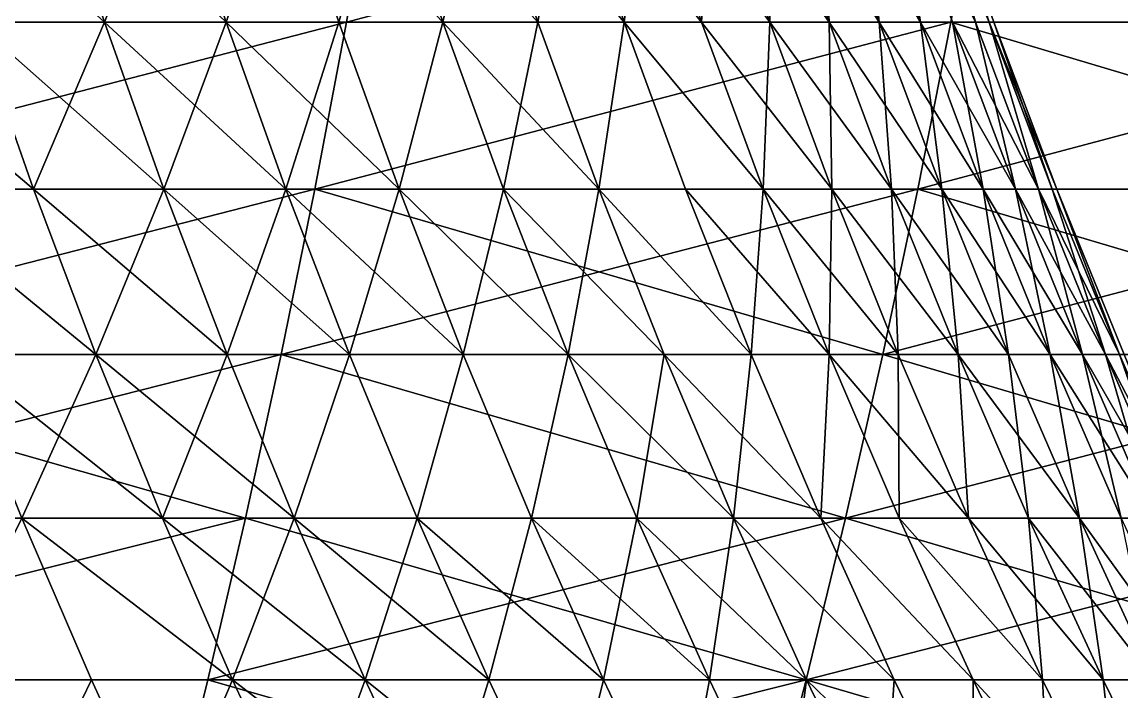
# Model space of a CAD drawing. Header units: millimetres. Extents: x -3250 to 8000, y -3250 to 3250.
# Drawn here: x 6339.6 to 6462.5, y -348.5 to -273.6 of the extents above; entities that cross this region are included whole.
import ezdxf

# ---------------------------------------------------------------- set-up
doc = ezdxf.new("R2010")
doc.units = ezdxf.units.MM
doc.header["$MEASUREMENT"] = 0
doc.layers.add('MESH_3D', color=2, linetype='CONTINUOUS')

msp = doc.modelspace()

# ---------------------------------------------------------------- linework, layer by layer
at = {"layer": 'MESH_3D'}
for points in [[(6379.17, -254.79, 25835.2), (6307.34, -273.62, 25867.94), (6375.88, -273.62, 25829.5)], [(6379.17, -254.79, 25835.2), (6310.49, -254.79, 25873.72), (6307.34, -273.62, 25867.94)], [(6328.18, -254.79, 3000.23), (6348.84, -273.62, 3036.27), (6342.65, -254.79, 3038.52)], [(6334.31, -273.62, 2997.83), (6348.84, -273.62, 3036.27), (6328.18, -254.79, 3000.23)], [(6348.84, -273.62, 23663.73), (6334.31, -273.62, 23702.17), (6328.18, -254.79, 23699.77)], [(6348.84, -273.62, 23663.73), (6328.18, -254.79, 23699.77), (6342.65, -254.79, 23661.48)], [(6348.84, -273.62, 3036.27), (6356.17, -254.79, 3077.15), (6342.65, -254.79, 3038.52)], [(6362.42, -273.62, 23624.94), (6348.84, -273.62, 23663.73), (6342.65, -254.79, 23661.48)], [(6362.42, -273.62, 23624.94), (6342.65, -254.79, 23661.48), (6356.17, -254.79, 23622.85)], [(6348.84, -273.62, 3036.27), (6362.42, -273.62, 3075.06), (6356.17, -254.79, 3077.15)], [(6362.42, -273.62, 3075.06), (6368.72, -254.79, 3116.11), (6356.17, -254.79, 3077.15)], [(6368.72, -254.79, 23583.89), (6362.42, -273.62, 23624.94), (6356.17, -254.79, 23622.85)], [(6362.42, -273.62, 3075.06), (6375.02, -273.62, 3114.17), (6368.72, -254.79, 3116.11)], [(6375.02, -273.62, 23585.83), (6362.42, -273.62, 23624.94), (6368.72, -254.79, 23583.89)], [(6375.02, -273.62, 3114.17), (6380.3, -254.79, 3155.37), (6368.72, -254.79, 3116.11)], [(6386.64, -273.62, 23546.41), (6375.02, -273.62, 23585.83), (6368.72, -254.79, 23583.89)], [(6386.64, -273.62, 23546.41), (6368.72, -254.79, 23583.89), (6380.3, -254.79, 23544.63)], [(6375.02, -273.62, 3114.17), (6386.64, -273.62, 3153.59), (6380.3, -254.79, 3155.37)], [(6446.87, -254.79, 25794.98), (6375.88, -273.62, 25829.5), (6443.44, -273.62, 25789.36)], [(6446.87, -254.79, 25794.98), (6379.17, -254.79, 25835.2), (6375.88, -273.62, 25829.5)], [(6380.3, -254.79, 3155.37), (6397.28, -273.62, 3193.28), (6390.89, -254.79, 3194.91)], [(6386.64, -273.62, 3153.59), (6397.28, -273.62, 3193.28), (6380.3, -254.79, 3155.37)], [(6390.89, -254.79, 23505.09), (6386.64, -273.62, 23546.41), (6380.3, -254.79, 23544.63)], [(6397.28, -273.62, 23506.72), (6386.64, -273.62, 23546.41), (6390.89, -254.79, 23505.09)], [(6397.28, -273.62, 3193.28), (6400.5, -254.79, 3234.7), (6390.89, -254.79, 3194.91)], [(6406.92, -273.62, 23466.77), (6397.28, -273.62, 23506.72), (6390.89, -254.79, 23505.09)], [(6406.92, -273.62, 23466.77), (6390.89, -254.79, 23505.09), (6400.5, -254.79, 23465.3)], [(6397.28, -273.62, 3193.28), (6406.92, -273.62, 3233.23), (6400.5, -254.79, 3234.7)], [(6406.92, -273.62, 3233.23), (6409.11, -254.79, 3274.71), (6400.5, -254.79, 3234.7)], [(6415.57, -273.62, 23426.59), (6406.92, -273.62, 23466.77), (6400.5, -254.79, 23465.3)], [(6415.57, -273.62, 23426.59), (6400.5, -254.79, 23465.3), (6409.11, -254.79, 23425.29)], [(6406.92, -273.62, 3233.23), (6415.57, -273.62, 3273.41), (6409.11, -254.79, 3274.71)], [(6415.57, -273.62, 3273.41), (6416.72, -254.79, 3314.93), (6409.11, -254.79, 3274.71)], [(6423.21, -273.62, 23386.21), (6409.11, -254.79, 23425.29), (6416.72, -254.79, 23385.07)], [(6423.21, -273.62, 23386.21), (6415.57, -273.62, 23426.59), (6409.11, -254.79, 23425.29)], [(6415.57, -273.62, 3273.41), (6423.21, -273.62, 3313.79), (6416.72, -254.79, 3314.93)], [(6423.21, -273.62, 3313.79), (6423.32, -254.79, 3355.32), (6416.72, -254.79, 3314.93)], [(6429.84, -273.62, 23345.66), (6423.21, -273.62, 23386.21), (6416.72, -254.79, 23385.07)], [(6429.84, -273.62, 23345.66), (6416.72, -254.79, 23385.07), (6423.32, -254.79, 23344.68)], [(6423.21, -273.62, 3313.79), (6429.84, -273.62, 3354.34), (6423.32, -254.79, 3355.32)], [(6429.84, -273.62, 3354.34), (6428.92, -254.79, 3395.87), (6423.32, -254.79, 3355.32)], [(6435.45, -273.62, 23304.95), (6429.84, -273.62, 23345.66), (6423.32, -254.79, 23344.68)], [(6435.45, -273.62, 23304.95), (6423.32, -254.79, 23344.68), (6428.92, -254.79, 23304.13)], [(6428.92, -254.79, 3395.87), (6440.06, -273.62, 3435.89), (6433.5, -254.79, 3436.54)], [(6435.45, -273.62, 3395.05), (6440.06, -273.62, 3435.89), (6428.92, -254.79, 3395.87)], [(6429.84, -273.62, 3354.34), (6435.45, -273.62, 3395.05), (6428.92, -254.79, 3395.87)], [(6433.5, -254.79, 23263.46), (6435.45, -273.62, 23304.95), (6428.92, -254.79, 23304.13)], [(6440.06, -273.62, 3435.89), (6437.07, -254.79, 3477.32), (6433.5, -254.79, 3436.54)], [(6440.06, -273.62, 23264.11), (6435.45, -273.62, 23304.95), (6433.5, -254.79, 23263.46)], [(6437.07, -254.79, 23222.68), (6440.06, -273.62, 23264.11), (6433.5, -254.79, 23263.46)], [(6437.07, -254.79, 3477.32), (6446.2, -273.62, 3517.84), (6439.62, -254.79, 3518.17)], [(6443.64, -273.62, 3476.83), (6446.2, -273.62, 3517.84), (6437.07, -254.79, 3477.32)], [(6440.06, -273.62, 3435.89), (6443.64, -273.62, 3476.83), (6437.07, -254.79, 3477.32)], [(6443.64, -273.62, 23223.17), (6440.06, -273.62, 23264.11), (6437.07, -254.79, 23222.68)], [(6446.2, -273.62, 23182.16), (6443.64, -273.62, 23223.17), (6437.07, -254.79, 23222.68)], [(6446.2, -273.62, 23182.16), (6437.07, -254.79, 23222.68), (6439.62, -254.79, 23181.83)], [(6446.2, -273.62, 3517.84), (6441.15, -254.79, 3559.07), (6439.62, -254.79, 3518.17)], [(6447.73, -273.62, 23141.09), (6439.62, -254.79, 23181.83), (6441.15, -254.79, 23140.93)], [(6447.73, -273.62, 23141.09), (6446.2, -273.62, 23182.16), (6439.62, -254.79, 23181.83)], [(6447.73, -273.62, 3558.91), (6441.66, -254.79, 3600), (6441.15, -254.79, 3559.07)], [(6446.2, -273.62, 3517.84), (6447.73, -273.62, 3558.91), (6441.15, -254.79, 3559.07)], [(6447.73, -273.62, 23141.09), (6441.15, -254.79, 23140.93), (6441.66, -254.79, 23100)], [(6447.73, -273.62, 3558.91), (6448.25, -273.62, 3600), (6441.66, -254.79, 3600)], [(6448.25, -273.62, 23100), (6441.66, -254.79, 3600), (6448.25, -273.62, 3600)], [(6448.25, -273.62, 23100), (6441.66, -254.79, 23100), (6441.66, -254.79, 3600)], [(6447.73, -273.62, 23141.09), (6441.66, -254.79, 23100), (6448.25, -273.62, 23100)], [(6509.97, -273.62, 25747.56), (6446.87, -254.79, 25794.98), (6443.44, -273.62, 25789.36)], [(6513.55, -254.79, 25753.09), (6446.87, -254.79, 25794.98), (6509.97, -273.62, 25747.56)], [(6303.96, -292.27, 838.26), (6375.88, -273.62, 870.5), (6372.35, -292.27, 876.61)], [(6307.34, -273.62, 832.06), (6375.88, -273.62, 870.5), (6303.96, -292.27, 838.26)], [(6375.88, -273.62, 25829.5), (6307.34, -273.62, 25867.94), (6303.96, -292.27, 25861.74)], [(6375.88, -273.62, 25829.5), (6303.96, -292.27, 25861.74), (6372.35, -292.27, 25823.39)], [(6318.82, -273.62, 2959.76), (6340.88, -292.27, 2995.25), (6334.31, -273.62, 2997.83)], [(6325.32, -292.27, 2957.02), (6340.88, -292.27, 2995.25), (6318.82, -273.62, 2959.76)], [(6340.88, -292.27, 23704.75), (6325.32, -292.27, 23742.98), (6318.82, -273.62, 23740.24)], [(6340.88, -292.27, 23704.75), (6318.82, -273.62, 23740.24), (6334.31, -273.62, 23702.17)], [(6340.88, -292.27, 2995.25), (6348.84, -273.62, 3036.27), (6334.31, -273.62, 2997.83)], [(6355.47, -292.27, 23666.15), (6340.88, -292.27, 23704.75), (6334.31, -273.62, 23702.17)], [(6355.47, -292.27, 23666.15), (6334.31, -273.62, 23702.17), (6348.84, -273.62, 23663.73)], [(6340.88, -292.27, 2995.25), (6355.47, -292.27, 3033.85), (6348.84, -273.62, 3036.27)], [(6348.84, -273.62, 3036.27), (6369.11, -292.27, 3072.81), (6362.42, -273.62, 3075.06)], [(6355.47, -292.27, 3033.85), (6369.11, -292.27, 3072.81), (6348.84, -273.62, 3036.27)], [(6362.42, -273.62, 23624.94), (6355.47, -292.27, 23666.15), (6348.84, -273.62, 23663.73)], [(6369.11, -292.27, 23627.19), (6355.47, -292.27, 23666.15), (6362.42, -273.62, 23624.94)], [(6369.11, -292.27, 3072.81), (6375.02, -273.62, 3114.17), (6362.42, -273.62, 3075.06)], [(6381.76, -292.27, 23587.91), (6362.42, -273.62, 23624.94), (6375.02, -273.62, 23585.83)], [(6381.76, -292.27, 23587.91), (6369.11, -292.27, 23627.19), (6362.42, -273.62, 23624.94)], [(6369.11, -292.27, 3072.81), (6381.76, -292.27, 3112.09), (6375.02, -273.62, 3114.17)], [(6372.35, -292.27, 876.61), (6443.44, -273.62, 910.64), (6439.76, -292.27, 916.66)], [(6375.88, -273.62, 870.5), (6443.44, -273.62, 910.64), (6372.35, -292.27, 876.61)], [(6443.44, -273.62, 25789.36), (6372.35, -292.27, 25823.39), (6439.76, -292.27, 25783.34)], [(6443.44, -273.62, 25789.36), (6375.88, -273.62, 25829.5), (6372.35, -292.27, 25823.39)], [(6381.76, -292.27, 3112.09), (6386.64, -273.62, 3153.59), (6375.02, -273.62, 3114.17)], [(6386.64, -273.62, 23546.41), (6381.76, -292.27, 23587.91), (6375.02, -273.62, 23585.83)], [(6381.76, -292.27, 3112.09), (6393.43, -292.27, 3151.68), (6386.64, -273.62, 3153.59)], [(6393.43, -292.27, 23548.32), (6381.76, -292.27, 23587.91), (6386.64, -273.62, 23546.41)], [(6393.43, -292.27, 3151.68), (6397.28, -273.62, 3193.28), (6386.64, -273.62, 3153.59)], [(6404.11, -292.27, 23508.46), (6393.43, -292.27, 23548.32), (6386.64, -273.62, 23546.41)], [(6404.11, -292.27, 23508.46), (6386.64, -273.62, 23546.41), (6397.28, -273.62, 23506.72)], [(6393.43, -292.27, 3151.68), (6404.11, -292.27, 3191.54), (6397.28, -273.62, 3193.28)], [(6404.11, -292.27, 3191.54), (6406.92, -273.62, 3233.23), (6397.28, -273.62, 3193.28)], [(6406.92, -273.62, 23466.77), (6404.11, -292.27, 23508.46), (6397.28, -273.62, 23506.72)], [(6404.11, -292.27, 3191.54), (6413.8, -292.27, 3231.66), (6406.92, -273.62, 3233.23)], [(6413.8, -292.27, 23468.34), (6404.11, -292.27, 23508.46), (6406.92, -273.62, 23466.77)], [(6406.92, -273.62, 3233.23), (6422.48, -292.27, 3272.01), (6415.57, -273.62, 3273.41)], [(6413.8, -292.27, 3231.66), (6422.48, -292.27, 3272.01), (6406.92, -273.62, 3233.23)], [(6422.48, -292.27, 23427.99), (6413.8, -292.27, 23468.34), (6406.92, -273.62, 23466.77)], [(6422.48, -292.27, 23427.99), (6406.92, -273.62, 23466.77), (6415.57, -273.62, 23426.59)], [(6422.48, -292.27, 3272.01), (6423.21, -273.62, 3313.79), (6415.57, -273.62, 3273.41)], [(6430.15, -292.27, 23387.44), (6422.48, -292.27, 23427.99), (6415.57, -273.62, 23426.59)], [(6430.15, -292.27, 23387.44), (6415.57, -273.62, 23426.59), (6423.21, -273.62, 23386.21)], [(6422.48, -292.27, 3272.01), (6430.15, -292.27, 3312.56), (6423.21, -273.62, 3313.79)], [(6430.15, -292.27, 3312.56), (6429.84, -273.62, 3354.34), (6423.21, -273.62, 3313.79)], [(6436.81, -292.27, 23346.71), (6430.15, -292.27, 23387.44), (6423.21, -273.62, 23386.21)], [(6436.81, -292.27, 23346.71), (6423.21, -273.62, 23386.21), (6429.84, -273.62, 23345.66)], [(6436.81, -292.27, 3353.29), (6435.45, -273.62, 3395.05), (6429.84, -273.62, 3354.34)], [(6430.15, -292.27, 3312.56), (6436.81, -292.27, 3353.29), (6429.84, -273.62, 3354.34)], [(6442.45, -292.27, 23305.83), (6436.81, -292.27, 23346.71), (6429.84, -273.62, 23345.66)], [(6442.45, -292.27, 23305.83), (6429.84, -273.62, 23345.66), (6435.45, -273.62, 23304.95)], [(6442.45, -292.27, 3394.17), (6440.06, -273.62, 3435.89), (6435.45, -273.62, 3395.05)], [(6436.81, -292.27, 3353.29), (6442.45, -292.27, 3394.17), (6435.45, -273.62, 3395.05)], [(6447.08, -292.27, 23264.81), (6442.45, -292.27, 23305.83), (6435.45, -273.62, 23304.95)], [(6447.08, -292.27, 23264.81), (6435.45, -273.62, 23304.95), (6440.06, -273.62, 23264.11)], [(6443.44, -273.62, 910.64), (6506.14, -292.27, 958.37), (6439.76, -292.27, 916.66)], [(6509.97, -273.62, 25747.56), (6439.76, -292.27, 25783.34), (6506.14, -292.27, 25741.63)], [(6509.97, -273.62, 25747.56), (6443.44, -273.62, 25789.36), (6439.76, -292.27, 25783.34)], [(6447.08, -292.27, 3435.19), (6443.64, -273.62, 3476.83), (6440.06, -273.62, 3435.89)], [(6442.45, -292.27, 3394.17), (6447.08, -292.27, 3435.19), (6440.06, -273.62, 3435.89)], [(6450.67, -292.27, 23223.7), (6440.06, -273.62, 23264.11), (6443.64, -273.62, 23223.17)], [(6450.67, -292.27, 23223.7), (6447.08, -292.27, 23264.81), (6440.06, -273.62, 23264.11)], [(6443.44, -273.62, 910.64), (6509.97, -273.62, 952.44), (6506.14, -292.27, 958.37)], [(6450.67, -292.27, 3476.3), (6446.2, -273.62, 3517.84), (6443.64, -273.62, 3476.83)], [(6447.08, -292.27, 3435.19), (6450.67, -292.27, 3476.3), (6443.64, -273.62, 3476.83)], [(6453.24, -292.27, 23182.51), (6450.67, -292.27, 23223.7), (6443.64, -273.62, 23223.17)], [(6453.24, -292.27, 23182.51), (6443.64, -273.62, 23223.17), (6446.2, -273.62, 23182.16)], [(6453.24, -292.27, 3517.49), (6447.73, -273.62, 3558.91), (6446.2, -273.62, 3517.84)], [(6450.67, -292.27, 3476.3), (6453.24, -292.27, 3517.49), (6446.2, -273.62, 3517.84)], [(6447.73, -273.62, 23141.09), (6453.24, -292.27, 23182.51), (6446.2, -273.62, 23182.16)], [(6447.73, -273.62, 3558.91), (6455.3, -292.27, 3600), (6448.25, -273.62, 3600)], [(6454.79, -292.27, 3558.73), (6455.3, -292.27, 3600), (6447.73, -273.62, 3558.91)], [(6453.24, -292.27, 3517.49), (6454.79, -292.27, 3558.73), (6447.73, -273.62, 3558.91)], [(6454.79, -292.27, 23141.27), (6453.24, -292.27, 23182.51), (6447.73, -273.62, 23141.09)], [(6454.79, -292.27, 23141.27), (6447.73, -273.62, 23141.09), (6448.25, -273.62, 23100)], [(6455.3, -292.27, 23100), (6448.25, -273.62, 3600), (6455.3, -292.27, 3600)], [(6455.3, -292.27, 23100), (6448.25, -273.62, 23100), (6448.25, -273.62, 3600)], [(6454.79, -292.27, 23141.27), (6448.25, -273.62, 23100), (6455.3, -292.27, 23100)], [(6300.37, -310.75, 844.86), (6372.35, -292.27, 876.61), (6368.59, -310.75, 883.12)], [(6303.96, -292.27, 838.26), (6372.35, -292.27, 876.61), (6300.37, -310.75, 844.86)], [(6372.35, -292.27, 25823.39), (6303.96, -292.27, 25861.74), (6300.37, -310.75, 25855.14)], [(6372.35, -292.27, 25823.39), (6300.37, -310.75, 25855.14), (6368.59, -310.75, 25816.88)], [(6325.32, -292.27, 2957.02), (6347.87, -310.75, 2992.5), (6340.88, -292.27, 2995.25)], [(6332.25, -310.75, 2954.1), (6347.87, -310.75, 2992.5), (6325.32, -292.27, 2957.02)], [(6347.87, -310.75, 23707.5), (6325.32, -292.27, 23742.98), (6340.88, -292.27, 23704.75)], [(6347.87, -310.75, 23707.5), (6332.25, -310.75, 23745.9), (6325.32, -292.27, 23742.98)], [(6347.87, -310.75, 2992.5), (6355.47, -292.27, 3033.85), (6340.88, -292.27, 2995.25)], [(6362.54, -310.75, 23668.72), (6340.88, -292.27, 23704.75), (6355.47, -292.27, 23666.15)], [(6362.54, -310.75, 23668.72), (6347.87, -310.75, 23707.5), (6340.88, -292.27, 23704.75)], [(6347.87, -310.75, 2992.5), (6362.54, -310.75, 3031.28), (6355.47, -292.27, 3033.85)], [(6362.54, -310.75, 3031.28), (6369.11, -292.27, 3072.81), (6355.47, -292.27, 3033.85)], [(6376.23, -310.75, 23629.59), (6362.54, -310.75, 23668.72), (6355.47, -292.27, 23666.15)], [(6376.23, -310.75, 23629.59), (6355.47, -292.27, 23666.15), (6369.11, -292.27, 23627.19)], [(6362.54, -310.75, 3031.28), (6376.23, -310.75, 3070.41), (6369.11, -292.27, 3072.81)], [(6372.35, -292.27, 876.61), (6435.84, -310.75, 923.07), (6368.59, -310.75, 883.12)], [(6439.76, -292.27, 25783.34), (6372.35, -292.27, 25823.39), (6368.59, -310.75, 25816.88)], [(6439.76, -292.27, 25783.34), (6368.59, -310.75, 25816.88), (6435.84, -310.75, 25776.93)], [(6376.23, -310.75, 3070.41), (6381.76, -292.27, 3112.09), (6369.11, -292.27, 3072.81)], [(6388.94, -310.75, 23590.12), (6376.23, -310.75, 23629.59), (6369.11, -292.27, 23627.19)], [(6388.94, -310.75, 23590.12), (6369.11, -292.27, 23627.19), (6381.76, -292.27, 23587.91)], [(6372.35, -292.27, 876.61), (6439.76, -292.27, 916.66), (6435.84, -310.75, 923.07)], [(6376.23, -310.75, 3070.41), (6388.94, -310.75, 3109.88), (6381.76, -292.27, 3112.09)], [(6388.94, -310.75, 3109.88), (6393.43, -292.27, 3151.68), (6381.76, -292.27, 3112.09)], [(6400.67, -310.75, 23550.36), (6381.76, -292.27, 23587.91), (6393.43, -292.27, 23548.32)], [(6400.67, -310.75, 23550.36), (6388.94, -310.75, 23590.12), (6381.76, -292.27, 23587.91)], [(6388.94, -310.75, 3109.88), (6400.67, -310.75, 3149.64), (6393.43, -292.27, 3151.68)], [(6400.67, -310.75, 3149.64), (6404.11, -292.27, 3191.54), (6393.43, -292.27, 3151.68)], [(6411.4, -310.75, 23510.31), (6393.43, -292.27, 23548.32), (6404.11, -292.27, 23508.46)], [(6411.4, -310.75, 23510.31), (6400.67, -310.75, 23550.36), (6393.43, -292.27, 23548.32)], [(6400.67, -310.75, 3149.64), (6411.4, -310.75, 3189.69), (6404.11, -292.27, 3191.54)], [(6404.11, -292.27, 3191.54), (6421.13, -310.75, 3229.99), (6413.8, -292.27, 3231.66)], [(6411.4, -310.75, 3189.69), (6421.13, -310.75, 3229.99), (6404.11, -292.27, 3191.54)], [(6421.13, -310.75, 23470.01), (6411.4, -310.75, 23510.31), (6404.11, -292.27, 23508.46)], [(6421.13, -310.75, 23470.01), (6404.11, -292.27, 23508.46), (6413.8, -292.27, 23468.34)], [(6421.13, -310.75, 3229.99), (6422.48, -292.27, 3272.01), (6413.8, -292.27, 3231.66)], [(6429.85, -310.75, 23429.48), (6421.13, -310.75, 23470.01), (6413.8, -292.27, 23468.34)], [(6429.85, -310.75, 23429.48), (6413.8, -292.27, 23468.34), (6422.48, -292.27, 23427.99)], [(6421.13, -310.75, 3229.99), (6429.85, -310.75, 3270.52), (6422.48, -292.27, 3272.01)], [(6429.85, -310.75, 3270.52), (6430.15, -292.27, 3312.56), (6422.48, -292.27, 3272.01)], [(6437.56, -310.75, 23388.75), (6429.85, -310.75, 23429.48), (6422.48, -292.27, 23427.99)], [(6437.56, -310.75, 23388.75), (6422.48, -292.27, 23427.99), (6430.15, -292.27, 23387.44)], [(6429.85, -310.75, 3270.52), (6437.56, -310.75, 3311.25), (6430.15, -292.27, 3312.56)], [(6437.56, -310.75, 3311.25), (6436.81, -292.27, 3353.29), (6430.15, -292.27, 3312.56)], [(6444.25, -310.75, 23347.83), (6437.56, -310.75, 23388.75), (6430.15, -292.27, 23387.44)], [(6444.25, -310.75, 23347.83), (6430.15, -292.27, 23387.44), (6436.81, -292.27, 23346.71)], [(6439.76, -292.27, 916.66), (6502.07, -310.75, 964.69), (6435.84, -310.75, 923.07)], [(6506.14, -292.27, 25741.63), (6435.84, -310.75, 25776.93), (6502.07, -310.75, 25735.31)], [(6506.14, -292.27, 25741.63), (6439.76, -292.27, 25783.34), (6435.84, -310.75, 25776.93)], [(6444.25, -310.75, 3352.17), (6442.45, -292.27, 3394.17), (6436.81, -292.27, 3353.29)], [(6437.56, -310.75, 3311.25), (6444.25, -310.75, 3352.17), (6436.81, -292.27, 3353.29)], [(6449.91, -310.75, 23306.76), (6436.81, -292.27, 23346.71), (6442.45, -292.27, 23305.83)], [(6449.91, -310.75, 23306.76), (6444.25, -310.75, 23347.83), (6436.81, -292.27, 23346.71)], [(6439.76, -292.27, 916.66), (6506.14, -292.27, 958.37), (6502.07, -310.75, 964.69)], [(6449.91, -310.75, 3393.24), (6447.08, -292.27, 3435.19), (6442.45, -292.27, 3394.17)], [(6444.25, -310.75, 3352.17), (6449.91, -310.75, 3393.24), (6442.45, -292.27, 3394.17)], [(6454.56, -310.75, 23265.56), (6442.45, -292.27, 23305.83), (6447.08, -292.27, 23264.81)], [(6454.56, -310.75, 23265.56), (6449.91, -310.75, 23306.76), (6442.45, -292.27, 23305.83)], [(6454.56, -310.75, 3434.44), (6450.67, -292.27, 3476.3), (6447.08, -292.27, 3435.19)], [(6449.91, -310.75, 3393.24), (6454.56, -310.75, 3434.44), (6447.08, -292.27, 3435.19)], [(6458.17, -310.75, 23224.26), (6454.56, -310.75, 23265.56), (6447.08, -292.27, 23264.81)], [(6458.17, -310.75, 23224.26), (6447.08, -292.27, 23264.81), (6450.67, -292.27, 23223.7)], [(6458.17, -310.75, 3475.74), (6453.24, -292.27, 3517.49), (6450.67, -292.27, 3476.3)], [(6454.56, -310.75, 3434.44), (6458.17, -310.75, 3475.74), (6450.67, -292.27, 3476.3)], [(6460.75, -310.75, 23182.88), (6450.67, -292.27, 23223.7), (6453.24, -292.27, 23182.51)], [(6460.75, -310.75, 23182.88), (6458.17, -310.75, 23224.26), (6450.67, -292.27, 23223.7)], [(6460.75, -310.75, 3517.12), (6454.79, -292.27, 3558.73), (6453.24, -292.27, 3517.49)], [(6458.17, -310.75, 3475.74), (6460.75, -310.75, 3517.12), (6453.24, -292.27, 3517.49)], [(6462.3, -310.75, 23141.46), (6453.24, -292.27, 23182.51), (6454.79, -292.27, 23141.27)], [(6462.3, -310.75, 23141.46), (6460.75, -310.75, 23182.88), (6453.24, -292.27, 23182.51)], [(6462.3, -310.75, 3558.54), (6455.3, -292.27, 3600), (6454.79, -292.27, 3558.73)], [(6460.75, -310.75, 3517.12), (6462.3, -310.75, 3558.54), (6454.79, -292.27, 3558.73)], [(6462.3, -310.75, 23141.46), (6454.79, -292.27, 23141.27), (6455.3, -292.27, 23100)], [(6462.3, -310.75, 3558.54), (6462.82, -310.75, 3600), (6455.3, -292.27, 3600)], [(6462.82, -310.75, 23100), (6455.3, -292.27, 3600), (6462.82, -310.75, 3600)], [(6462.82, -310.75, 23100), (6455.3, -292.27, 23100), (6455.3, -292.27, 3600)], [(6462.3, -310.75, 23141.46), (6455.3, -292.27, 23100), (6462.82, -310.75, 23100)], [(6300.37, -310.75, 844.86), (6364.6, -329.03, 890.03), (6296.55, -329.03, 851.86)], [(6368.59, -310.75, 25816.88), (6296.55, -329.03, 25848.14), (6364.6, -329.03, 25809.97)], [(6368.59, -310.75, 25816.88), (6300.37, -310.75, 25855.14), (6296.55, -329.03, 25848.14)], [(6300.37, -310.75, 844.86), (6368.59, -310.75, 883.12), (6364.6, -329.03, 890.03)], [(6322.94, -329.03, 2912.82), (6339.6, -329.03, 2951), (6332.25, -310.75, 2954.1)], [(6339.6, -329.03, 2951), (6347.87, -310.75, 2992.5), (6332.25, -310.75, 2954.1)], [(6355.3, -329.03, 23710.41), (6332.25, -310.75, 23745.9), (6347.87, -310.75, 23707.5)], [(6355.3, -329.03, 23710.41), (6339.6, -329.03, 23749), (6332.25, -310.75, 23745.9)], [(6339.6, -329.03, 2951), (6355.3, -329.03, 2989.59), (6347.87, -310.75, 2992.5)], [(6355.3, -329.03, 2989.59), (6362.54, -310.75, 3031.28), (6347.87, -310.75, 2992.5)], [(6370.03, -329.03, 23671.45), (6355.3, -329.03, 23710.41), (6347.87, -310.75, 23707.5)], [(6370.03, -329.03, 23671.45), (6347.87, -310.75, 23707.5), (6362.54, -310.75, 23668.72)], [(6355.3, -329.03, 2989.59), (6370.03, -329.03, 3028.55), (6362.54, -310.75, 3031.28)], [(6370.03, -329.03, 3028.55), (6376.23, -310.75, 3070.41), (6362.54, -310.75, 3031.28)], [(6376.23, -310.75, 23629.59), (6370.03, -329.03, 23671.45), (6362.54, -310.75, 23668.72)], [(6368.59, -310.75, 883.12), (6431.68, -329.03, 929.88), (6364.6, -329.03, 890.03)], [(6431.68, -329.03, 25770.12), (6368.59, -310.75, 25816.88), (6364.6, -329.03, 25809.97)], [(6368.59, -310.75, 883.12), (6435.84, -310.75, 923.07), (6431.68, -329.03, 929.88)], [(6435.84, -310.75, 25776.93), (6368.59, -310.75, 25816.88), (6431.68, -329.03, 25770.12)], [(6370.03, -329.03, 3028.55), (6383.79, -329.03, 3067.87), (6376.23, -310.75, 3070.41)], [(6383.79, -329.03, 23632.13), (6370.03, -329.03, 23671.45), (6376.23, -310.75, 23629.59)], [(6383.79, -329.03, 3067.87), (6388.94, -310.75, 3109.88), (6376.23, -310.75, 3070.41)], [(6388.94, -310.75, 23590.12), (6383.79, -329.03, 23632.13), (6376.23, -310.75, 23629.59)], [(6383.79, -329.03, 3067.87), (6396.57, -329.03, 3107.52), (6388.94, -310.75, 3109.88)], [(6396.57, -329.03, 23592.48), (6383.79, -329.03, 23632.13), (6388.94, -310.75, 23590.12)], [(6396.57, -329.03, 3107.52), (6400.67, -310.75, 3149.64), (6388.94, -310.75, 3109.88)], [(6400.67, -310.75, 23550.36), (6396.57, -329.03, 23592.48), (6388.94, -310.75, 23590.12)], [(6396.57, -329.03, 3107.52), (6408.35, -329.03, 3147.48), (6400.67, -310.75, 3149.64)], [(6408.35, -329.03, 23552.52), (6396.57, -329.03, 23592.48), (6400.67, -310.75, 23550.36)], [(6408.35, -329.03, 3147.48), (6411.4, -310.75, 3189.69), (6400.67, -310.75, 3149.64)], [(6419.13, -329.03, 23512.28), (6400.67, -310.75, 23550.36), (6411.4, -310.75, 23510.31)], [(6419.13, -329.03, 23512.28), (6408.35, -329.03, 23552.52), (6400.67, -310.75, 23550.36)], [(6408.35, -329.03, 3147.48), (6419.13, -329.03, 3187.72), (6411.4, -310.75, 3189.69)], [(6419.13, -329.03, 3187.72), (6421.13, -310.75, 3229.99), (6411.4, -310.75, 3189.69)], [(6428.9, -329.03, 23471.79), (6419.13, -329.03, 23512.28), (6411.4, -310.75, 23510.31)], [(6428.9, -329.03, 23471.79), (6411.4, -310.75, 23510.31), (6421.13, -310.75, 23470.01)], [(6419.13, -329.03, 3187.72), (6428.9, -329.03, 3228.21), (6421.13, -310.75, 3229.99)], [(6428.9, -329.03, 3228.21), (6429.85, -310.75, 3270.52), (6421.13, -310.75, 3229.99)], [(6429.85, -310.75, 23429.48), (6428.9, -329.03, 23471.79), (6421.13, -310.75, 23470.01)], [(6428.9, -329.03, 3228.21), (6437.67, -329.03, 3268.94), (6429.85, -310.75, 3270.52)], [(6437.67, -329.03, 23431.06), (6428.9, -329.03, 23471.79), (6429.85, -310.75, 23429.48)], [(6437.67, -329.03, 3268.94), (6437.56, -310.75, 3311.25), (6429.85, -310.75, 3270.52)], [(6445.41, -329.03, 23390.13), (6437.67, -329.03, 23431.06), (6429.85, -310.75, 23429.48)], [(6445.41, -329.03, 23390.13), (6429.85, -310.75, 23429.48), (6437.56, -310.75, 23388.75)], [(6431.68, -329.03, 929.88), (6502.07, -310.75, 964.69), (6497.74, -329.03, 971.39)], [(6435.84, -310.75, 923.07), (6502.07, -310.75, 964.69), (6431.68, -329.03, 929.88)], [(6497.74, -329.03, 25728.61), (6435.84, -310.75, 25776.93), (6431.68, -329.03, 25770.12)], [(6502.07, -310.75, 25735.31), (6435.84, -310.75, 25776.93), (6497.74, -329.03, 25728.61)], [(6445.41, -329.03, 3309.87), (6444.25, -310.75, 3352.17), (6437.56, -310.75, 3311.25)], [(6437.67, -329.03, 3268.94), (6445.41, -329.03, 3309.87), (6437.56, -310.75, 3311.25)], [(6444.25, -310.75, 23347.83), (6445.41, -329.03, 23390.13), (6437.56, -310.75, 23388.75)], [(6452.13, -329.03, 3350.98), (6449.91, -310.75, 3393.24), (6444.25, -310.75, 3352.17)], [(6445.41, -329.03, 3309.87), (6452.13, -329.03, 3350.98), (6444.25, -310.75, 3352.17)], [(6452.13, -329.03, 23349.02), (6445.41, -329.03, 23390.13), (6444.25, -310.75, 23347.83)], [(6457.83, -329.03, 23307.75), (6452.13, -329.03, 23349.02), (6444.25, -310.75, 23347.83)], [(6457.83, -329.03, 23307.75), (6444.25, -310.75, 23347.83), (6449.91, -310.75, 23306.76)], [(6457.83, -329.03, 3392.25), (6454.56, -310.75, 3434.44), (6449.91, -310.75, 3393.24)], [(6452.13, -329.03, 3350.98), (6457.83, -329.03, 3392.25), (6449.91, -310.75, 3393.24)], [(6454.56, -310.75, 23265.56), (6457.83, -329.03, 23307.75), (6449.91, -310.75, 23306.76)], [(6462.49, -329.03, 3433.64), (6458.17, -310.75, 3475.74), (6454.56, -310.75, 3434.44)], [(6457.83, -329.03, 3392.25), (6462.49, -329.03, 3433.64), (6454.56, -310.75, 3434.44)], [(6462.49, -329.03, 23266.36), (6457.83, -329.03, 23307.75), (6454.56, -310.75, 23265.56)], [(6466.12, -329.03, 23224.86), (6454.56, -310.75, 23265.56), (6458.17, -310.75, 23224.26)], [(6466.12, -329.03, 23224.86), (6462.49, -329.03, 23266.36), (6454.56, -310.75, 23265.56)], [(6466.12, -329.03, 3475.14), (6460.75, -310.75, 3517.12), (6458.17, -310.75, 3475.74)], [(6462.49, -329.03, 3433.64), (6466.12, -329.03, 3475.14), (6458.17, -310.75, 3475.74)], [(6468.72, -329.03, 23183.28), (6466.12, -329.03, 23224.86), (6458.17, -310.75, 23224.26)], [(6468.72, -329.03, 23183.28), (6458.17, -310.75, 23224.26), (6460.75, -310.75, 23182.88)], [(6468.72, -329.03, 3516.72), (6462.3, -310.75, 3558.54), (6460.75, -310.75, 3517.12)], [(6466.12, -329.03, 3475.14), (6468.72, -329.03, 3516.72), (6460.75, -310.75, 3517.12)], [(6470.28, -329.03, 23141.65), (6468.72, -329.03, 23183.28), (6460.75, -310.75, 23182.88)], [(6470.28, -329.03, 23141.65), (6460.75, -310.75, 23182.88), (6462.3, -310.75, 23141.46)], [(6470.28, -329.03, 3558.35), (6462.82, -310.75, 3600), (6462.3, -310.75, 3558.54)], [(6468.72, -329.03, 3516.72), (6470.28, -329.03, 3558.35), (6462.3, -310.75, 3558.54)], [(6470.28, -329.03, 23141.65), (6462.3, -310.75, 23141.46), (6462.82, -310.75, 23100)], [(6292.52, -347.11, 859.27), (6364.6, -329.03, 890.03), (6360.39, -347.11, 897.33)], [(6296.55, -329.03, 851.86), (6364.6, -329.03, 890.03), (6292.52, -347.11, 859.27)], [(6364.6, -329.03, 25809.97), (6292.52, -347.11, 25840.73), (6360.39, -347.11, 25802.67)], [(6364.6, -329.03, 25809.97), (6296.55, -329.03, 25848.14), (6292.52, -347.11, 25840.73)], [(6330.62, -347.11, 2909.36), (6339.6, -329.03, 2951), (6322.94, -329.03, 2912.82)], [(6330.62, -347.11, 2909.36), (6347.37, -347.11, 2947.73), (6339.6, -329.03, 2951)], [(6347.37, -347.11, 23752.27), (6330.62, -347.11, 23790.64), (6339.6, -329.03, 23749)], [(6339.6, -329.03, 2951), (6363.15, -347.11, 2986.51), (6355.3, -329.03, 2989.59)], [(6347.37, -347.11, 2947.73), (6363.15, -347.11, 2986.51), (6339.6, -329.03, 2951)], [(6363.15, -347.11, 23713.49), (6347.37, -347.11, 23752.27), (6339.6, -329.03, 23749)], [(6363.15, -347.11, 23713.49), (6339.6, -329.03, 23749), (6355.3, -329.03, 23710.41)], [(6363.15, -347.11, 2986.51), (6370.03, -329.03, 3028.55), (6355.3, -329.03, 2989.59)], [(6377.96, -347.11, 23674.33), (6355.3, -329.03, 23710.41), (6370.03, -329.03, 23671.45)], [(6377.96, -347.11, 23674.33), (6363.15, -347.11, 23713.49), (6355.3, -329.03, 23710.41)], [(6364.6, -329.03, 890.03), (6427.28, -347.11, 937.07), (6360.39, -347.11, 897.33)], [(6431.68, -329.03, 25770.12), (6360.39, -347.11, 25802.67), (6427.28, -347.11, 25762.93)], [(6431.68, -329.03, 25770.12), (6364.6, -329.03, 25809.97), (6360.39, -347.11, 25802.67)], [(6363.15, -347.11, 2986.51), (6377.96, -347.11, 3025.67), (6370.03, -329.03, 3028.55)], [(6364.6, -329.03, 890.03), (6431.68, -329.03, 929.88), (6427.28, -347.11, 937.07)], [(6370.03, -329.03, 3028.55), (6391.78, -347.11, 3065.19), (6383.79, -329.03, 3067.87)], [(6377.96, -347.11, 3025.67), (6391.78, -347.11, 3065.19), (6370.03, -329.03, 3028.55)], [(6383.79, -329.03, 23632.13), (6377.96, -347.11, 23674.33), (6370.03, -329.03, 23671.45)], [(6391.78, -347.11, 23634.81), (6377.96, -347.11, 23674.33), (6383.79, -329.03, 23632.13)], [(6391.78, -347.11, 3065.19), (6396.57, -329.03, 3107.52), (6383.79, -329.03, 3067.87)], [(6404.62, -347.11, 23594.96), (6391.78, -347.11, 23634.81), (6383.79, -329.03, 23632.13)], [(6404.62, -347.11, 23594.96), (6383.79, -329.03, 23632.13), (6396.57, -329.03, 23592.48)], [(6391.78, -347.11, 3065.19), (6404.62, -347.11, 3105.04), (6396.57, -329.03, 3107.52)], [(6404.62, -347.11, 3105.04), (6408.35, -329.03, 3147.48), (6396.57, -329.03, 3107.52)], [(6416.46, -347.11, 23554.8), (6396.57, -329.03, 23592.48), (6408.35, -329.03, 23552.52)], [(6416.46, -347.11, 23554.8), (6404.62, -347.11, 23594.96), (6396.57, -329.03, 23592.48)], [(6404.62, -347.11, 3105.04), (6416.46, -347.11, 3145.2), (6408.35, -329.03, 3147.48)], [(6416.46, -347.11, 3145.2), (6419.13, -329.03, 3187.72), (6408.35, -329.03, 3147.48)], [(6427.3, -347.11, 23514.36), (6408.35, -329.03, 23552.52), (6419.13, -329.03, 23512.28)], [(6427.3, -347.11, 23514.36), (6416.46, -347.11, 23554.8), (6408.35, -329.03, 23552.52)], [(6416.46, -347.11, 3145.2), (6427.3, -347.11, 3185.64), (6419.13, -329.03, 3187.72)], [(6419.13, -329.03, 3187.72), (6437.12, -347.11, 3226.34), (6428.9, -329.03, 3228.21)], [(6427.3, -347.11, 3185.64), (6437.12, -347.11, 3226.34), (6419.13, -329.03, 3187.72)], [(6437.12, -347.11, 23473.66), (6427.3, -347.11, 23514.36), (6419.13, -329.03, 23512.28)], [(6437.12, -347.11, 23473.66), (6419.13, -329.03, 23512.28), (6428.9, -329.03, 23471.79)], [(6431.68, -329.03, 929.88), (6493.16, -347.11, 978.47), (6427.28, -347.11, 937.07)], [(6497.74, -329.03, 25728.61), (6431.68, -329.03, 25770.12), (6427.28, -347.11, 25762.93)], [(6497.74, -329.03, 25728.61), (6427.28, -347.11, 25762.93), (6493.16, -347.11, 25721.53)], [(6428.9, -329.03, 3228.21), (6445.93, -347.11, 3267.27), (6437.67, -329.03, 3268.94)], [(6437.12, -347.11, 3226.34), (6445.93, -347.11, 3267.27), (6428.9, -329.03, 3228.21)], [(6445.93, -347.11, 23432.73), (6428.9, -329.03, 23471.79), (6437.67, -329.03, 23431.06)], [(6445.93, -347.11, 23432.73), (6437.12, -347.11, 23473.66), (6428.9, -329.03, 23471.79)], [(6431.68, -329.03, 929.88), (6497.74, -329.03, 971.39), (6493.16, -347.11, 978.47)], [(6437.67, -329.03, 3268.94), (6453.71, -347.11, 3308.41), (6445.41, -329.03, 3309.87)], [(6445.93, -347.11, 3267.27), (6453.71, -347.11, 3308.41), (6437.67, -329.03, 3268.94)], [(6453.71, -347.11, 23391.59), (6437.67, -329.03, 23431.06), (6445.41, -329.03, 23390.13)], [(6453.71, -347.11, 23391.59), (6445.93, -347.11, 23432.73), (6437.67, -329.03, 23431.06)], [(6453.71, -347.11, 3308.41), (6452.13, -329.03, 3350.98), (6445.41, -329.03, 3309.87)], [(6460.47, -347.11, 23350.28), (6453.71, -347.11, 23391.59), (6445.41, -329.03, 23390.13)], [(6460.47, -347.11, 23350.28), (6445.41, -329.03, 23390.13), (6452.13, -329.03, 23349.02)], [(6460.47, -347.11, 3349.72), (6457.83, -329.03, 3392.25), (6452.13, -329.03, 3350.98)], [(6453.71, -347.11, 3308.41), (6460.47, -347.11, 3349.72), (6452.13, -329.03, 3350.98)], [(6466.19, -347.11, 23308.8), (6460.47, -347.11, 23350.28), (6452.13, -329.03, 23349.02)], [(6466.19, -347.11, 23308.8), (6452.13, -329.03, 23349.02), (6457.83, -329.03, 23307.75)], [(6466.19, -347.11, 3391.2), (6462.49, -329.03, 3433.64), (6457.83, -329.03, 3392.25)], [(6460.47, -347.11, 3349.72), (6466.19, -347.11, 3391.2), (6457.83, -329.03, 3392.25)], [(6470.88, -347.11, 23267.2), (6466.19, -347.11, 23308.8), (6457.83, -329.03, 23307.75)], [(6470.88, -347.11, 23267.2), (6457.83, -329.03, 23307.75), (6462.49, -329.03, 23266.36)], [(6292.52, -347.11, 859.27), (6355.95, -364.97, 905.02), (6288.28, -364.97, 867.06)], [(6355.95, -364.97, 25794.98), (6292.52, -347.11, 25840.73), (6288.28, -364.97, 25832.94)], [(6292.52, -347.11, 859.27), (6360.39, -347.11, 897.33), (6355.95, -364.97, 905.02)], [(6360.39, -347.11, 25802.67), (6292.52, -347.11, 25840.73), (6355.95, -364.97, 25794.98)], [(6338.72, -364.97, 2905.71), (6347.37, -347.11, 2947.73), (6330.62, -347.11, 2909.36)], [(6355.55, -364.97, 23755.72), (6330.62, -347.11, 23790.64), (6347.37, -347.11, 23752.27)], [(6355.55, -364.97, 23755.72), (6338.72, -364.97, 23794.29), (6330.62, -347.11, 23790.64)], [(6338.72, -364.97, 2905.71), (6355.55, -364.97, 2944.28), (6347.37, -347.11, 2947.73)], [(6355.55, -364.97, 2944.28), (6363.15, -347.11, 2986.51), (6347.37, -347.11, 2947.73)], [(6363.15, -347.11, 23713.49), (6355.55, -364.97, 23755.72), (6347.37, -347.11, 23752.27)], [(6355.55, -364.97, 2944.28), (6371.41, -364.97, 2983.27), (6363.15, -347.11, 2986.51)], [(6371.41, -364.97, 23716.73), (6355.55, -364.97, 23755.72), (6363.15, -347.11, 23713.49)], [(6360.39, -347.11, 897.33), (6422.65, -364.97, 944.65), (6355.95, -364.97, 905.02)], [(6427.28, -347.11, 25762.93), (6360.39, -347.11, 25802.67), (6355.95, -364.97, 25794.98)], [(6427.28, -347.11, 25762.93), (6355.95, -364.97, 25794.98), (6422.65, -364.97, 25755.35)], [(6360.39, -347.11, 897.33), (6427.28, -347.11, 937.07), (6422.65, -364.97, 944.65)], [(6371.41, -364.97, 2983.27), (6377.96, -347.11, 3025.67), (6363.15, -347.11, 2986.51)], [(6386.3, -364.97, 23677.37), (6363.15, -347.11, 23713.49), (6377.96, -347.11, 23674.33)], [(6386.3, -364.97, 23677.37), (6371.41, -364.97, 23716.73), (6363.15, -347.11, 23713.49)], [(6371.41, -364.97, 2983.27), (6386.3, -364.97, 3022.63), (6377.96, -347.11, 3025.67)], [(6386.3, -364.97, 3022.63), (6391.78, -347.11, 3065.19), (6377.96, -347.11, 3025.67)], [(6400.2, -364.97, 23637.64), (6377.96, -347.11, 23674.33), (6391.78, -347.11, 23634.81)], [(6400.2, -364.97, 23637.64), (6386.3, -364.97, 23677.37), (6377.96, -347.11, 23674.33)], [(6386.3, -364.97, 3022.63), (6400.2, -364.97, 3062.36), (6391.78, -347.11, 3065.19)], [(6400.2, -364.97, 3062.36), (6404.62, -347.11, 3105.04), (6391.78, -347.11, 3065.19)], [(6404.62, -347.11, 23594.96), (6400.2, -364.97, 23637.64), (6391.78, -347.11, 23634.81)], [(6400.2, -364.97, 3062.36), (6413.1, -364.97, 3102.42), (6404.62, -347.11, 3105.04)], [(6413.1, -364.97, 23597.58), (6400.2, -364.97, 23637.64), (6404.62, -347.11, 23594.96)], [(6413.1, -364.97, 3102.42), (6416.46, -347.11, 3145.2), (6404.62, -347.11, 3105.04)], [(6416.46, -347.11, 23554.8), (6413.1, -364.97, 23597.58), (6404.62, -347.11, 23594.96)], [(6413.1, -364.97, 3102.42), (6425.01, -364.97, 3142.79), (6416.46, -347.11, 3145.2)], [(6425.01, -364.97, 23557.21), (6413.1, -364.97, 23597.58), (6416.46, -347.11, 23554.8)], [(6425.01, -364.97, 3142.79), (6427.3, -347.11, 3185.64), (6416.46, -347.11, 3145.2)], [(6427.3, -347.11, 23514.36), (6425.01, -364.97, 23557.21), (6416.46, -347.11, 23554.8)], [(6422.65, -364.97, 944.65), (6493.16, -347.11, 978.47), (6488.35, -364.97, 985.93)], [(6427.28, -347.11, 937.07), (6493.16, -347.11, 978.47), (6422.65, -364.97, 944.65)], [(6488.35, -364.97, 25714.07), (6427.28, -347.11, 25762.93), (6422.65, -364.97, 25755.35)], [(6425.01, -364.97, 3142.79), (6435.9, -364.97, 3183.45), (6427.3, -347.11, 3185.64)], [(6435.9, -364.97, 23516.55), (6425.01, -364.97, 23557.21), (6427.3, -347.11, 23514.36)], [(6493.16, -347.11, 25721.53), (6427.28, -347.11, 25762.93), (6488.35, -364.97, 25714.07)], [(6435.9, -364.97, 3183.45), (6437.12, -347.11, 3226.34), (6427.3, -347.11, 3185.64)], [(6445.78, -364.97, 23475.64), (6435.9, -364.97, 23516.55), (6427.3, -347.11, 23514.36)], [(6445.78, -364.97, 23475.64), (6427.3, -347.11, 23514.36), (6437.12, -347.11, 23473.66)], [(6435.9, -364.97, 3183.45), (6445.78, -364.97, 3224.36), (6437.12, -347.11, 3226.34)], [(6445.78, -364.97, 3224.36), (6445.93, -347.11, 3267.27), (6437.12, -347.11, 3226.34)], [(6445.93, -347.11, 23432.73), (6445.78, -364.97, 23475.64), (6437.12, -347.11, 23473.66)], [(6445.78, -364.97, 3224.36), (6454.63, -364.97, 3265.51), (6445.93, -347.11, 3267.27)], [(6454.63, -364.97, 23434.49), (6445.78, -364.97, 23475.64), (6445.93, -347.11, 23432.73)], [(6454.63, -364.97, 3265.51), (6453.71, -347.11, 3308.41), (6445.93, -347.11, 3267.27)], [(6462.46, -364.97, 23393.14), (6454.63, -364.97, 23434.49), (6445.93, -347.11, 23432.73)], [(6462.46, -364.97, 23393.14), (6445.93, -347.11, 23432.73), (6453.71, -347.11, 23391.59)], [(6462.46, -364.97, 3306.86), (6460.47, -347.11, 3349.72), (6453.71, -347.11, 3308.41)], [(6454.63, -364.97, 3265.51), (6462.46, -364.97, 3306.86), (6453.71, -347.11, 3308.41)], [(6460.47, -347.11, 23350.28), (6462.46, -364.97, 23393.14), (6453.71, -347.11, 23391.59)], [(6469.25, -364.97, 3348.4), (6466.19, -347.11, 3391.2), (6460.47, -347.11, 3349.72)], [(6462.46, -364.97, 3306.86), (6469.25, -364.97, 3348.4), (6460.47, -347.11, 3349.72)], [(6469.25, -364.97, 23351.6), (6462.46, -364.97, 23393.14), (6460.47, -347.11, 23350.28)], [(6466.19, -347.11, 23308.8), (6469.25, -364.97, 23351.6), (6460.47, -347.11, 23350.28)]]:
    msp.add_3dface(points, dxfattribs=at)

doc.saveas('drawing.dxf')
